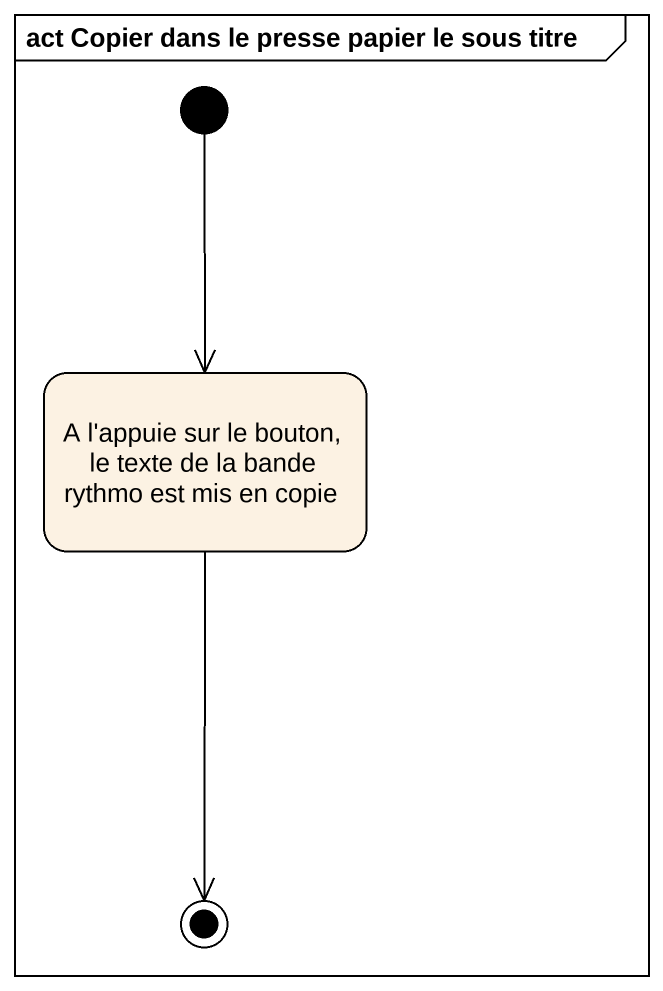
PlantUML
@startuml
mainframe act Copier dans le presse papier le sous titre
hide empty description
state "A l'appuie sur le bouton, le texte de la bande rythmo est mis en copie" as A_l_appuie_sur_le_bouton_le
[*] --> A_l_appuie_sur_le_bouton_le
A_l_appuie_sur_le_bouton_le --> [*]
@enduml
